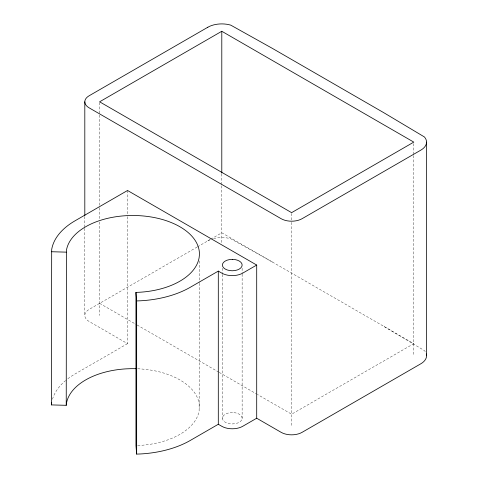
<?xml version="1.0" encoding="UTF-8"?>
<svg xmlns="http://www.w3.org/2000/svg" width="478" height="478" viewBox="0 0 478 478"><rect width="100%" height="100%" fill="white"/><g stroke="black" fill="none" stroke-linecap="round" stroke-linejoin="round"><path stroke-width="0.36" stroke-dasharray="2.39 1.79" d="M199.392 283.251L199.129 410.763A66.645 38.479 0 0 1 139.05 445.448L137.192 445.52M197.229 246.995L89.147 309.397A14.812 8.55 0 0 0 89.147 321.491L127.542 343.658L127.542 215.022M197.51 246.833L210.159 239.532M210.804 239.155L221.792 232.81L413.787 343.658L291.61 414.199L257.349 394.416M127.542 343.658L75.183 373.892A81.457 47.029 0 0 0 65.892 380.303M272.412 262.034L230.76 238.779A19.747 11.4 0 0 0 212.829 238.779M99.615 303.351L136.463 324.622M137.108 324.998L218.56 372.021M219.211 372.398L256.704 394.045M384.115 326.528L424.398 350.577A19.747 11.4 0 0 1 425.241 351.665M413.787 143.609L413.787 154.806M413.787 155.553L413.787 355.752M291.61 213.403L291.61 221.613M291.61 222.36L291.61 426.286M242.137 268.212L242.137 273.416M242.137 274.157L242.137 418.405M222.401 268.212L222.401 274.157M222.401 274.545L222.401 418.405M221.792 173.843L221.792 185.04M221.792 185.787L221.792 243.481M199.392 260.94L199.392 282.504M127.542 190.489L127.542 214.281M99.615 102.555L99.615 207.058M99.615 207.805L99.615 219.002M99.615 221.989L99.615 315.444M84.809 216.444L84.809 227.606M84.809 228.353L84.809 315.444M137.658 368.771A66.645 38.479 0 0 1 199.392 408.349M52.49 399.202A81.457 47.029 0 0 1 65.408 380.709M207.834 240.876A19.747 11.4 0 0 1 210.189 239.711M232.577 412.532L231.955 412.532A9.871 5.7 0 0 0 222.395 418.226A9.871 5.7 0 0 0 231.955 423.926L232.577 423.926A9.871 5.7 0 0 0 242.143 418.226A9.871 5.7 0 0 0 232.577 412.532"/><path stroke-width="0.72" d="M136.266 368.717A66.645 38.479 0 0 0 130.685 368.681L126.509 368.837A66.645 38.479 0 0 0 66.43 403.522L66.233 405.314L51.445 404.908L51.684 249.546A81.457 47.029 0 0 1 75.183 220.716L127.542 190.489L256.704 265.057L256.704 418.226L281.136 432.333A14.812 8.55 0 0 0 302.084 432.333L420.771 363.812A19.747 11.4 0 0 0 426.31 353.965M66.233 405.314L66.43 250.353A66.645 38.479 0 0 1 126.509 215.662L130.685 215.512A66.645 38.479 0 0 1 199.392 255.18L199.129 257.594A66.645 38.479 0 0 1 139.05 292.279L135.949 292.393L135.949 445.562L136.654 454.1L140.442 453.963A81.457 47.029 0 0 0 190.375 440.399L218.303 424.273L221.792 426.286A14.812 8.55 0 0 0 242.74 426.286L256.704 418.226M51.445 404.908L51.684 402.715M221.792 31.267L99.615 101.808L291.61 212.656L413.787 142.115L221.792 31.267L221.792 173.096M256.704 265.057L242.74 273.117A14.812 8.55 0 0 1 221.792 273.117L218.303 271.104L190.375 287.224A81.457 47.029 0 0 1 140.442 300.793L136.654 300.931L135.949 292.393M51.445 251.733L66.233 252.139M426.555 142.115L426.555 355.752M218.303 271.104L218.303 424.273M136.654 300.931L136.654 454.1M84.809 101.808L84.809 215.698M207.834 27.24L89.147 95.761A14.812 8.55 0 0 0 89.147 107.855L281.136 218.703A14.812 8.55 0 0 0 302.084 218.703L420.771 150.176A19.747 11.4 0 0 0 424.398 136.941L384.115 112.892L272.412 48.403L230.76 25.143A19.747 11.4 0 0 0 207.834 27.24M232.577 259.357L231.955 259.357A9.871 5.7 0 0 0 222.395 265.057A9.871 5.7 0 0 0 231.955 270.751L232.577 270.751A9.871 5.7 0 0 0 242.143 265.057A9.871 5.7 0 0 0 232.577 259.357"/></g></svg>
